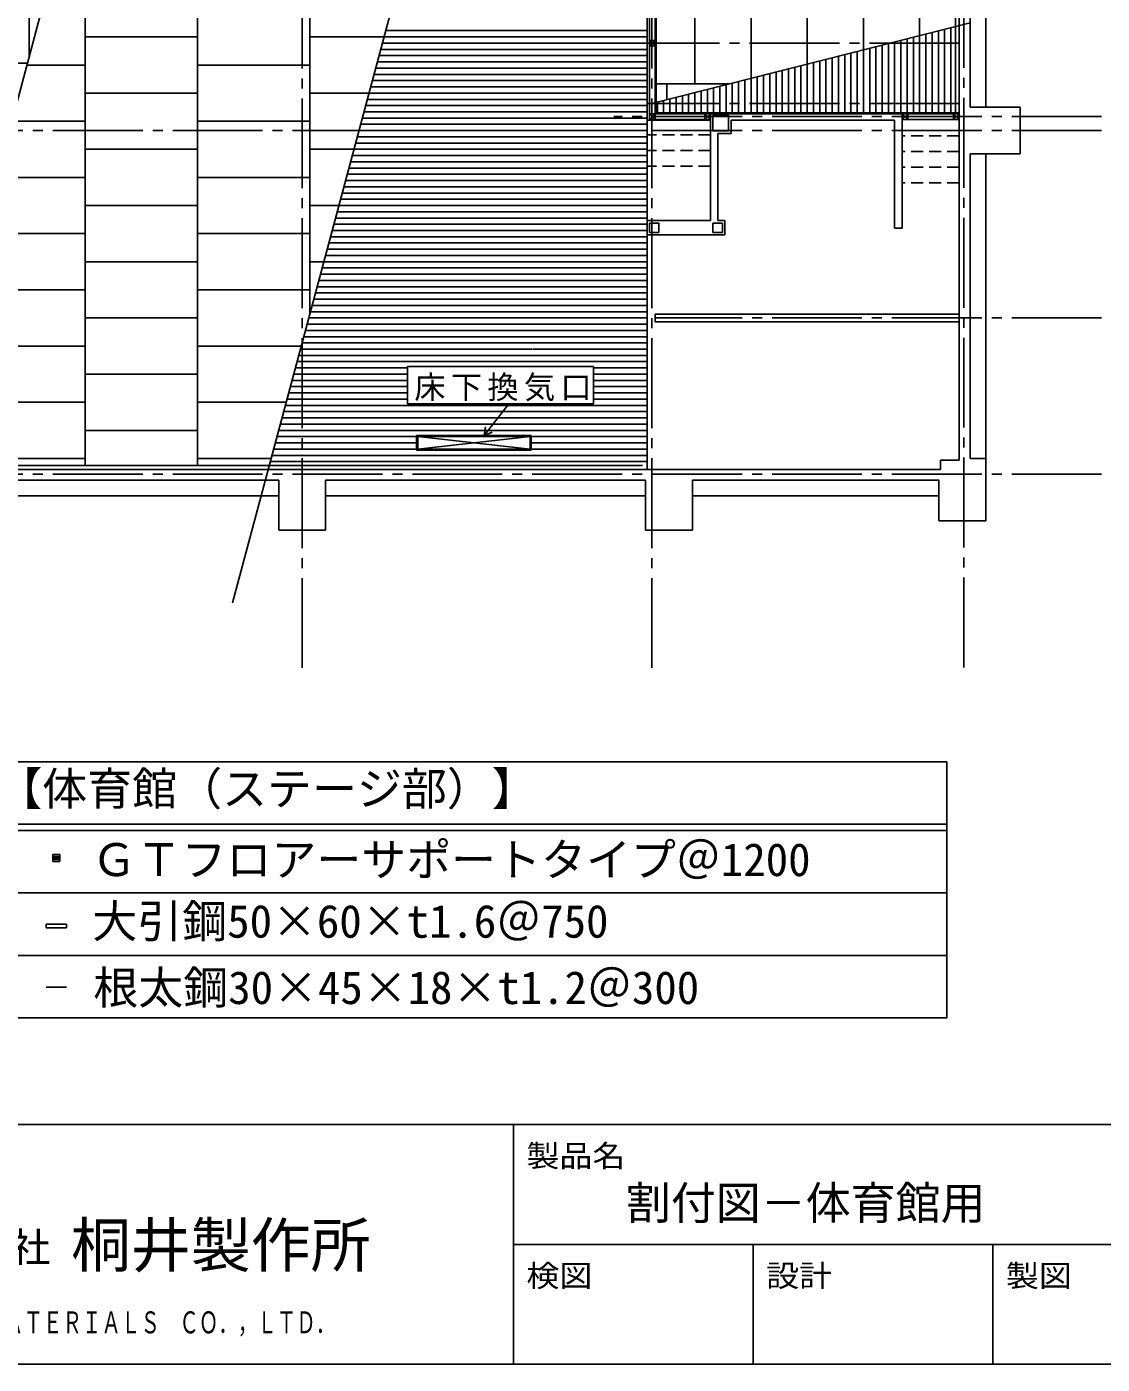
# Model space of a CAD drawing. Units: millimetres at full size, sheet at 1:160; details may follow other scales. Extents: x -33008 to 32992, y -23168 to 22812.
# Drawn here: x -6245 to 10982, y -22788 to -1372 of the extents above; entities that cross this region are included whole.
import ezdxf
from ezdxf.enums import TextEntityAlignment as Align

# ---------------------------------------------------------------- set-up
doc = ezdxf.new("R2010")
doc.units = ezdxf.units.MM
doc.header["$LTSCALE"] = 160
doc.linetypes.add('CHAIN2', pattern=[12, 9, -1, 1, -1])
doc.linetypes.add('DASHED1', pattern=[1.8, 1.2, -0.6])
for name, color, linetype in [('0-1_中線', 7, 'Continuous'), ('1-0_中心線', 7, 'CHAIN2'), ('1-1_中線', 7, 'Continuous'), ('1-2_太線１', 3, 'Continuous'), ('1-6_文字', 7, 'Continuous'), ('1-7_極太線', 6, 'Continuous'), ('F-1_中線', 7, 'Continuous'), ('F-6_文字', 7, 'Continuous')]:
    doc.layers.add(name, color=color, linetype=linetype)
doc.styles.add('ＭＳ ゴシック', font='')
doc.styles.get('ＭＳ ゴシック').set_extended_font_data('MS Gothic')

msp = doc.modelspace()

# ---------------------------------------------------------------- linework, layer by layer
at = {"layer": '0-1_中線'}
for p, q in [((3691.7, 14390.5), (3691.7, -8459.5)), ((8691.7, 14240.5), (8691.7, -8309.5)), ((8691.7, -8309.5), (8691.7, 14240.5)), ((3731.7, -2854.5), (3731.7, 8785.5)), ((8866.7, -2659.5), (8866.7, 2590.5)), ((9116.7, -2659.5), (9116.7, 2590.5)), ((3821.7, -2854.5), (3821.7, -589.5)), ((3836.7, -2749.5), (3836.7, -589.5)), ((3731.7, -1589.5), (3821.7, -1679.5)), ((3731.7, -1679.5), (3821.7, -1589.5)), ((3821.7, -1589.5), (3731.7, -1589.5)), ((3821.7, -1679.5), (3731.7, -1679.5)), ((3731.7, -2764.5), (3821.7, -2854.5)), ((3731.7, -2854.5), (3821.7, -2764.5)), ((3821.7, -2764.5), (3731.7, -2764.5)), ((4706.7, -2749.5), (3836.7, -2749.5)), ((4616.7, -2854.5), (4706.7, -2764.5)), ((8691.7, -2749.5), (4706.7, -2749.5)), ((4706.7, -4474.5), (4706.7, -2764.5)), ((4706.7, -2854.5), (4706.7, -2764.5)), ((7776.7, -2764.5), (7866.7, -2854.5)), ((7776.7, -2854.5), (7866.7, -2764.5)), ((7776.7, -2854.5), (7776.7, -2764.5)), ((8691.7, -2764.5), (7776.7, -2764.5)), ((7866.7, -2764.5), (7866.7, -2854.5)), ((8601.7, -2764.5), (8691.7, -2854.5)), ((8601.7, -2854.5), (8691.7, -2764.5)), ((8601.7, -2854.5), (8601.7, -2764.5)), ((9666.7, -2659.5), (8866.7, -2659.5)), ((9666.7, -3409.5), (9666.7, -2659.5)), ((3691.7, -2869.5), (4706.7, -2869.5)), ((3821.7, -2854.5), (3731.7, -2854.5)), ((4706.7, -2854.5), (3731.7, -2854.5)), ((4996.7, -2789.5), (4746, -2789.5)), ((4746.7, -3039.5), (4746.7, -2789.5)), ((4996.7, -3039.5), (4996.7, -2789.5)), ((7656.7, -2869.5), (5036.7, -2869.5)), ((5036.7, -3079.5), (5036.7, -2869.5)), ((7656.7, -4594.5), (7656.7, -2869.5)), ((8691.7, -2854.5), (7776.7, -2854.5)), ((4996.7, -3039.5), (4746.7, -3039.5)), ((5036.7, -3079.5), (4826.7, -3079.5)), ((4826.7, -4474.5), (4826.7, -3079.5)), ((3691.7, -8459.5), (3691.7, -3234.5)), ((8866.7, -8284.5), (8866.7, -3409.5)), ((9666.7, -3409.5), (8866.7, -3409.5)), ((9116.7, -8284.5), (9116.7, -3409.5)), ((4706.7, -4474.5), (3691.7, -4474.5)), ((3881.7, -4514.5), (3731.7, -4514.5)), ((3731.7, -4664.5), (3731.7, -4514.5)), ((3881.7, -4664.5), (3731.7, -4664.5)), ((3881.7, -4664.5), (3881.7, -4514.5)), ((4896.7, -4514.5), (4746.7, -4514.5)), ((4746.7, -4664.5), (4746.7, -4514.5)), ((4746.7, -4652.2), (4746.7, -4514.5)), ((4896.7, -4664.5), (4746.7, -4664.5)), ((4896.7, -4664.5), (4896.7, -4514.5)), ((7776.7, -4594.5), (7656.7, -4594.5)), ((3821.7, -5974.5), (3821.7, -6094.5)), ((8691.7, -5974.5), (3821.7, -5974.5)), ((8691.7, -6094.5), (3821.7, -6094.5)), ((-1.3, -8152.5), (-1.3, -7916.5)), ((-1.3, -7916.5), (1834.7, -7916.5)), ((1834.7, -8152.5), (1834.7, -7916.5)), ((1816.7, -8134.5), (16.7, -7934.5)), ((16.7, -8134.5), (1816.7, -7934.5)), ((16.7, -7934.5), (1816.7, -7934.5)), ((16.7, -8134.5), (16.7, -7934.5)), ((16.7, -8134.5), (1816.7, -8134.5)), ((1816.7, -8134.5), (1816.7, -7934.5)), ((-1.3, -8152.5), (1834.7, -8152.5)), ((8391.7, -8309.5), (8391.7, -8459.5)), ((8691.7, -8309.5), (8391.7, -8309.5)), ((8391.7, -8459.5), (8391.7, -8309.5)), ((8691.7, -8309.5), (8391.7, -8309.5)), ((9116.7, -8284.5), (8866.7, -8284.5)), ((9116.7, -9284.5), (9116.7, -8284.5)), ((8391.7, -8459.5), (-26193.7, -8459.5)), ((3691.7, -8459.5), (-23158.3, -8459.5)), ((3691.7, -8459.5), (3691.7, -8385.5)), ((8391.7, -8459.5), (3691.7, -8459.5)), ((-2208.3, -8629.5), (-7058.3, -8629.5)), ((-2208.3, -9434.5), (-2208.3, -8629.5)), ((3666.7, -8629.5), (-1458.3, -8629.5)), ((-1458.3, -9434.5), (-1458.3, -8629.5)), ((3666.7, -9434.5), (3666.7, -8629.5)), ((8366.7, -8629.5), (4416.7, -8629.5)), ((4416.7, -9434.5), (4416.7, -8629.5)), ((8366.7, -9284.5), (8366.7, -8628)), ((-2208.3, -8884.5), (-7058.3, -8884.5)), ((3666.7, -8884.5), (-1458.3, -8884.5)), ((8366.7, -8884.5), (4416.7, -8884.5)), ((9116.7, -9284.5), (8366.7, -9284.5)), ((-1458.3, -9434.5), (-2208.3, -9434.5)), ((4416.7, -9434.5), (3666.7, -9434.5))]:
    msp.add_line(p, q, dxfattribs=at)
at = {"layer": '0-1_中線', "linetype": 'DASHED1'}
for p, q in [((4706.7, -3104.5), (3691.7, -3104.5)), ((8691.7, -3119.5), (7776.7, -3119.5)), ((4706.7, -3354.5), (3691.7, -3354.5)), ((8691.7, -3369.5), (7776.7, -3369.5)), ((4706.7, -3604.5), (3691.7, -3604.5)), ((8691.7, -3619.5), (7776.7, -3619.5)), ((8691.7, -3869.5), (7776.7, -3869.5))]:
    msp.add_line(p, q, dxfattribs=at)
at = {"layer": '0-1_中線'}
for points in [[(7776.7, -4594.5), (7776.7, -2764.5), (3731.7, -2764.5)], [(4616.7, -2854.5), (4616.7, -2764.5), (4706.7, -2854.5)], [(3691.7, -4704.5), (4936.7, -4704.5), (4936.7, -4474.5), (4826.7, -4474.5)]]:
    msp.add_lwpolyline(points, dxfattribs=at)
at = {"layer": '1-0_中心線'}
for p, q in [((8766.7, -11631.1), (8766.7, 18394.4)), ((3766.7, -11638.6), (3766.7, 17288.4)), ((-1833.3, -11638.6), (-1833.3, 16718.4)), ((8691.7, -1634.5), (3566.7, -1634.5)), ((5890.3, -1634.5), (5688.4, -1634.5)), ((8691.7, -2599.5), (3691.7, -2599.5)), ((10972.4, -2809.5), (3160.8, -2809.5)), ((10972.4, -3034.5), (-9836.6, -3034.5)), ((10972.4, -6034.5), (3821.7, -6034.5)), ((10972.4, -8534.5), (-31103.4, -8534.5))]:
    msp.add_line(p, q, dxfattribs=at)
at = {"layer": '1-1_中線'}
msp.add_line((-6233, -1954.5), (-9883.3, -1954.5), dxfattribs=at)
at = {"layer": '1-2_太線１'}
msp.add_line((-6208.3, -1862.3), (-6208.3, 7634.7), dxfattribs=at)
at = {"layer": '1-6_文字'}
for p, q in [((-8548.2, -10595), (-1554.7, 15505.2)), ((-2948.2, -10595), (4045.3, 15505.2)), ((3766.7, -2599.5), (8866.7, -1307.9)), ((2835.2, -6811.2), (2835.2, -7410)), ((2835.2, -7410), (-146.2, -7410)), ((1083, -7915.3), (1209.5, -7863.6)), ((-7506.2, -13141.9), (8493.8, -13141.9)), ((8493.8, -17241.9), (8493.8, -13141.9)), ((-7506.2, -14141.9), (8493.8, -14141.9)), ((-7506.2, -14241.9), (8493.8, -14241.9)), ((-7506.2, -15241.9), (8493.8, -15241.9)), ((-5932.8, -15740.4), (-5607.2, -15740.4)), ((-5932.8, -15800.4), (-5932.8, -15740.4)), ((-5932.8, -15800.4), (-5607.2, -15800.4)), ((-5607.2, -15800.4), (-5607.2, -15740.4)), ((-7506.2, -16241.9), (8493.8, -16241.9)), ((-7506.2, -17241.9), (8493.8, -17241.9))]:
    msp.add_line(p, q, dxfattribs=at)
at = {"layer": '1-6_文字', "color": 5}
for p, q in [((-5825, -14626.2), (-5825, -14736.2)), ((-5715, -14626.2), (-5825, -14626.2)), ((-5715, -14656.2), (-5825, -14656.2)), ((-5825, -14706.2), (-5715, -14706.2)), ((-5825, -14736.2), (-5715, -14736.2)), ((-5800, -14706.2), (-5800, -14656.2)), ((-5740, -14681.2), (-5800, -14681.2)), ((-5770, -14706.2), (-5770, -14656.2)), ((-5740, -14706.2), (-5740, -14656.2)), ((-5715, -14736.2), (-5715, -14626.2))]:
    msp.add_line(p, q, dxfattribs=at)
at = {"layer": '1-6_文字', "color": 3}
msp.add_line((-5932.8, -16751.9), (-5607.2, -16751.9), dxfattribs=at)
at = {"layer": '1-6_文字'}
for points in [[(-146.2, -7410), (-146.2, -6811.2), (2835.2, -6811.2)], [(1474.7, -7410), (1083, -7915.3), (1101.5, -7779.9)]]:
    msp.add_lwpolyline(points, dxfattribs=at)
at = {"layer": '1-7_極太線'}
for p, q in [((-1708.3, 14330.5), (-1708.3, -5967.5)), ((-3508.3, 8214.3), (-3508.3, -8399.5)), ((-5308.3, 1496.6), (-5308.3, -8399.5)), ((8631.7, 16.6), (8631.7, -2749.5)), ((6256.7, -1970), (6256.7, -584.9)), ((7156.7, -1745), (7156.7, -484.5)), ((8056.7, -1508.6), (8056.7, -484.5)), ((5356.7, -2200.1), (5356.7, -811.5)), ((4456.7, -2284.5), (4456.7, -1035.9)), ((3691.7, -1434.5), (-493.7, -1434.5)), ((8156.7, -2471.7), (8156.7, -1488.1)), ((8256.7, -1903.2), (8256.7, -1461.2)), ((8356.7, -2749.5), (8356.7, -1435.4)), ((8456.7, -2749.5), (8456.7, -1410.4)), ((8556.7, -2749.5), (8556.7, -1384)), ((-3508.3, -1534.5), (-5308.3, -1534.5)), ((-520.5, -1534.5), (-1708.3, -1534.5)), ((3691.7, -1634.5), (-547.3, -1634.5)), ((3691.7, -1534.5), (-520.5, -1534.5)), ((7356.7, -2749.5), (7356.7, -1690.3)), ((7456.7, -2749.5), (7456.7, -1665)), ((7556.7, -2749.5), (7556.7, -1639.7)), ((7656.7, -1614.3), (7656.7, -2749.5)), ((7756.7, -2749.5), (7756.7, -1589)), ((7856.7, -2425.1), (7856.7, -1563.7)), ((7956.7, -2749.5), (7956.7, -1538.4)), ((8056.7, -1508.6), (8056.7, -2488.9)), ((3691.7, -1834.5), (-600.9, -1834.5)), ((3691.7, -1734.5), (-574.1, -1734.5)), ((6456.7, -1918.2), (6456.7, -2749.5)), ((6556.7, -2749.5), (6556.7, -1892.9)), ((6656.7, -2749.5), (6656.7, -1867.6)), ((6756.7, -2749.5), (6756.7, -1842.3)), ((6856.7, -1816.9), (6856.7, -2749.5)), ((6956.7, -2749.5), (6956.7, -1791.6)), ((7056.7, -2749.5), (7056.7, -1766.3)), ((7156.7, -2749.5), (7156.7, -1741)), ((7256.7, -1715.6), (7256.7, -2749.5)), ((8256.7, -2749.5), (8256.7, -1848.6)), ((-5308.3, -1984.5), (-6241.1, -1984.5)), ((-1708.3, -1984.5), (-3508.3, -1984.5)), ((3691.7, -2134.5), (-681.3, -2134.5)), ((3691.7, -2034.5), (-654.5, -2034.5)), ((3691.7, -1934.5), (-627.7, -1934.5)), ((5656.7, -2120.9), (5656.7, -2749.5)), ((5756.7, -2749.5), (5756.7, -2095.5)), ((5856.7, -2749.5), (5856.7, -2070.2)), ((5956.7, -2749.5), (5956.7, -2044.9)), ((6056.7, -2019.6), (6056.7, -2749.5)), ((6156.7, -2749.5), (6156.7, -1994.2)), ((6256.7, -2749.5), (6256.7, -1968.9)), ((6356.7, -2749.5), (6356.7, -1943.6)), ((3691.7, -2334.5), (-734.9, -2334.5)), ((3691.7, -2234.5), (-708.1, -2234.5)), ((5010.5, -2284.5), (3836.7, -2284.5)), ((4006.7, -2538.7), (4006.7, -2284.5)), ((4756.7, -2749.5), (4756.7, -2348.8)), ((4856.7, -2323.5), (4856.7, -2749.5)), ((4906.7, -2310.8), (4906.7, -2284.5)), ((4956.7, -2749.5), (4956.7, -2298.1)), ((5056.7, -2749.5), (5056.7, -2272.8)), ((5156.7, -2749.5), (5156.7, -2247.5)), ((5256.7, -2222.2), (5256.7, -2749.5)), ((5356.7, -2749.5), (5356.7, -2196.8)), ((5456.7, -2749.5), (5456.7, -2171.5)), ((5556.7, -2749.5), (5556.7, -2146.2)), ((-3508.3, -2434.5), (-5308.3, -2434.5)), ((-761.6, -2434.5), (-1708.3, -2434.5)), ((3691.7, -2534.5), (-788.4, -2534.5)), ((3691.7, -2434.5), (-761.6, -2434.5)), ((3956.7, -2749.5), (3956.7, -2551.4)), ((4056.7, -2526.1), (4056.7, -2749.5)), ((4156.7, -2749.5), (4156.7, -2500.8)), ((4256.7, -2749.5), (4256.7, -2475.4)), ((4356.7, -2749.5), (4356.7, -2450.1)), ((4456.7, -2424.8), (4456.7, -2749.5)), ((4556.7, -2749.5), (4556.7, -2399.4)), ((4656.7, -2749.5), (4656.7, -2374.1)), ((7856.7, -2749.5), (7856.7, -2425.1)), ((8056.7, -2488.9), (8056.7, -2749.5)), ((8156.7, -2749.5), (8156.7, -2471.7)), ((3691.7, -2734.5), (-842, -2734.5)), ((3691.7, -2634.5), (-815.2, -2634.5)), ((3856.7, -2749.5), (3856.7, -2576.7)), ((-5308.3, -2884.5), (-6482.2, -2884.5)), ((-1708.3, -2884.5), (-3508.3, -2884.5)), ((3691.7, -2934.5), (-895.6, -2934.5)), ((3691.7, -2834.5), (-868.8, -2834.5)), ((3691.7, -3134.5), (-949.2, -3134.5)), ((3691.7, -3034.5), (-922.4, -3034.5)), ((-3508.3, -3334.5), (-5308.3, -3334.5)), ((-1002.8, -3334.5), (-1708.3, -3334.5)), ((3691.7, -3334.5), (-1002.8, -3334.5)), ((3691.7, -3234.5), (-976, -3234.5)), ((3691.7, -3634.5), (-1083.2, -3634.5)), ((3691.7, -3534.5), (-1056.4, -3534.5)), ((3691.7, -3434.5), (-1029.6, -3434.5)), ((-5308.3, -3784.5), (-6723.4, -3784.5)), ((-1708.3, -3784.5), (-3508.3, -3784.5)), ((3691.7, -3834.5), (-1136.8, -3834.5)), ((3691.7, -3734.5), (-1110, -3734.5)), ((3691.7, -4034.5), (-1190.4, -4034.5)), ((3691.7, -3934.5), (-1163.6, -3934.5)), ((-3508.3, -4234.5), (-5308.3, -4234.5)), ((-1244, -4234.5), (-1708.3, -4234.5)), ((3691.7, -4234.5), (-1244, -4234.5)), ((3691.7, -4134.5), (-1217.2, -4134.5)), ((3691.7, -4434.5), (-1297.5, -4434.5)), ((3691.7, -4334.5), (-1270.7, -4334.5)), ((-5308.3, -4684.5), (-6964.5, -4684.5)), ((-1708.3, -4684.5), (-3508.3, -4684.5)), ((3691.7, -4634.5), (-1351.1, -4634.5)), ((3691.7, -4534.5), (-1324.3, -4534.5)), ((3691.7, -4834.5), (-1404.7, -4834.5)), ((3691.7, -4734.5), (-1377.9, -4734.5)), ((-3508.3, -5134.5), (-5308.3, -5134.5)), ((-1485.1, -5134.5), (-1708.3, -5134.5)), ((3691.7, -5134.5), (-1485.1, -5134.5)), ((3691.7, -5034.5), (-1458.3, -5034.5)), ((3691.7, -4934.5), (-1431.5, -4934.5)), ((3691.7, -5334.5), (-1538.7, -5334.5)), ((3691.7, -5234.5), (-1511.9, -5234.5)), ((1912.2, -5534.5), (-1592.3, -5534.5)), ((3691.7, -5434.5), (-1565.5, -5434.5)), ((3691.7, -5534.5), (1859.5, -5534.5)), ((-5308.3, -5584.5), (-7108.3, -5584.5)), ((-1708.3, -5584.5), (-3508.3, -5584.5)), ((1974.1, -5734.5), (-1645.9, -5734.5)), ((1974.1, -5634.5), (-1619.1, -5634.5)), ((3691.7, -5634.5), (1859.5, -5634.5)), ((3691.7, -5734.5), (1859.5, -5734.5)), ((2108.1, -5934.5), (-1699.5, -5934.5)), ((2005, -5834.5), (-1672.7, -5834.5)), ((3691.7, -5834.5), (1859.5, -5834.5)), ((3691.7, -5934.5), (1859.5, -5934.5)), ((-3508.3, -6034.5), (-5308.3, -6034.5)), ((2056.5, -6134.5), (-1753.1, -6134.5)), ((2025.6, -6034.5), (-1726.3, -6034.5)), ((3691.7, -6034.5), (1859.5, -6034.5)), ((3691.7, -6134.5), (1859.5, -6134.5)), ((2087.4, -6334.5), (-1806.6, -6334.5)), ((1994.7, -6234.5), (-1779.9, -6234.5)), ((3691.7, -6234.5), (1859.5, -6234.5)), ((3691.7, -6334.5), (1859.5, -6334.5)), ((-5308.3, -6484.5), (-7108.3, -6484.5)), ((-1846.8, -6484.5), (-3508.3, -6484.5)), ((1984.4, -6634.5), (-1887, -6634.5)), ((1850.4, -6534.5), (-1860.2, -6534.5)), ((1891.6, -6434.5), (-1833.4, -6434.5)), ((3691.7, -6434.5), (1859.5, -6434.5)), ((3691.7, -6534.5), (1859.5, -6534.5)), ((3691.7, -6634.5), (1859.5, -6634.5)), ((-146.2, -6834.5), (-1940.6, -6834.5)), ((1881.3, -6734.5), (-1913.8, -6734.5)), ((3691.7, -6734.5), (1859.5, -6734.5)), ((3691.7, -6834.5), (2835.2, -6834.5)), ((-3508.3, -6934.5), (-5308.3, -6934.5)), ((-146.2, -7034.5), (-1994.2, -7034.5)), ((-146.2, -6934.5), (-1967.4, -6934.5)), ((3691.7, -6934.5), (2835.2, -6934.5)), ((3691.7, -7034.5), (2835.2, -7034.5)), ((-146.2, -7234.5), (-2047.8, -7234.5)), ((-146.2, -7134.5), (-2021, -7134.5)), ((3691.7, -7134.5), (2835.2, -7134.5)), ((3691.7, -7234.5), (2835.2, -7234.5)), ((-5308.3, -7384.5), (-7108.3, -7384.5)), ((-2088, -7384.5), (-3508.3, -7384.5)), ((3691.7, -7434.5), (-2101.4, -7434.5)), ((-146.2, -7334.5), (-2074.6, -7334.5)), ((3691.7, -7334.5), (2835.2, -7334.5)), ((3691.7, -7634.5), (-2155, -7634.5)), ((3691.7, -7534.5), (-2128.2, -7534.5)), ((-3508.3, -7834.5), (-5308.3, -7834.5)), ((3691.7, -7834.5), (-2208.6, -7834.5)), ((3691.7, -7734.5), (-2181.8, -7734.5)), ((-1.3, -8134.5), (-2289, -8134.5)), ((-1.3, -8034.5), (-2262.2, -8034.5)), ((-1.3, -7934.5), (-2235.4, -7934.5)), ((3691.7, -7934.5), (1834.7, -7934.5)), ((3691.7, -8034.5), (1834.7, -8034.5)), ((3691.7, -8134.5), (1834.7, -8134.5)), ((-5308.3, -8284.5), (-7108.3, -8284.5)), ((-2329.1, -8284.5), (-3508.3, -8284.5)), ((3691.7, -8334.5), (-2342.5, -8334.5)), ((3691.7, -8234.5), (-2315.8, -8234.5)), ((-7960, -8399.5), (3616.7, -8399.5))]:
    msp.add_line(p, q, dxfattribs=at)
at = {"layer": 'F-1_中線'}
for p, q in [((-33008, -18948), (32992, -18948)), ((1552, -18948), (1552, -22788)), ((1552, -20868), (32992, -20868)), ((5392, -20868), (5392, -22788)), ((9232, -20868), (9232, -22788)), ((-33008, -22788), (32992, -22788))]:
    msp.add_line(p, q, dxfattribs=at)

# ---------------------------------------------------------------- texts
at = {"layer": '1-6_文字', "style": 'ＭＳ ゴシック'}
for s, p in [('【体育館（ステージ部）】', (-6716.9, -13994.8)), ('ＧＴフロアーサポートタイプ＠1200', (-5207.3, -15129.9)), ('大引鋼50×60×t1.6＠750', (-5194.1, -16116.5)), ('根太鋼30×45×18×t1.2＠300', (-5177.7, -17178.8))]:
    msp.add_text(s, height=527.9, dxfattribs=at).set_placement(p, align=Align.BOTTOM_LEFT)
at = {"layer": '1-6_文字', "insert": (-36.6, -7369.1), "char_height": 366.6, "attachment_point": 7, "style": 'ＭＳ ゴシック'}
msp.add_mtext('\\T1.17;床下換気口', dxfattribs=at)
at = {"layer": 'F-6_文字', "style": 'ＭＳ ゴシック'}
for s, width, p in [('製品名', 1.1, (1759.1, -19732.2)), ('検図', 1.1, (1759.1, -21652.2)), ('設計', 1.1, (5599.1, -21652.2)), ('製図', 1.1, (9439.1, -21652.2)), ('ＫＩＲＩＩ\u3000ＣＯＮＳＴＲＵＣＴＩＯＮ\u3000ＭＡＴＥＲＩＡＬＳ\u3000ＣＯ．，ＬＴＤ．', 0.65, (-12848, -22398.7))]:
    msp.add_text(s, height=351.9, dxfattribs=dict(at, width=width)).set_placement(p, align=Align.BOTTOM_LEFT)
for s, height, p in [('割付図－体育館用', 527.9, (3352, -20628)), ('桐井製作所', 703.8, (-5537, -21442.4)), ('株式会社', 469.2, (-8426.3, -21288.8))]:
    msp.add_text(s, height=height, dxfattribs=at).set_placement(p, align=Align.BOTTOM_LEFT)

doc.saveas('drawing.dxf')
